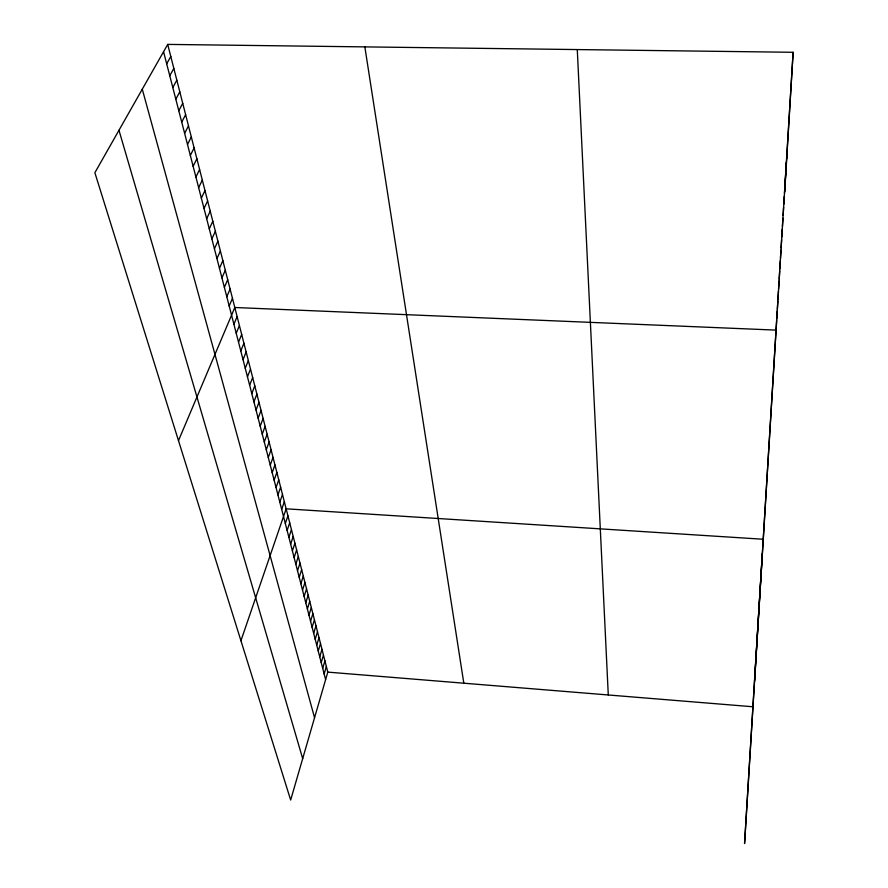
<?xml version="1.0" encoding="UTF-8"?>
<svg xmlns="http://www.w3.org/2000/svg" width="888" height="888" viewBox="0 0 888 888"><rect width="100%" height="100%" fill="white"/><g stroke="black" fill="none" stroke-linecap="round" stroke-linejoin="round"><path stroke-width="1.33" d="M762.304 553.635L744.566 843.6L793.128 52.292L167.71 44.4L94.872 172.716L290.665 800.033L327.794 672.116L167.71 44.4M754.567 681.196L776.045 330.114L234.809 307.503L178.488 440.626M776.134 328.782L776.645 320.513M776.734 319.07L777.233 310.811M777.344 309.246L777.844 300.988M777.955 299.3L778.454 291.053M778.565 289.244L779.076 281.008M779.198 279.065L779.697 270.84M779.831 268.775L780.33 260.55M780.474 258.353L780.963 250.139M781.118 247.808L781.618 239.616M781.773 237.14L782.273 228.949M782.439 226.34L782.939 218.171M783.105 215.407L783.605 207.248M783.793 204.351L784.282 196.204M784.481 193.151L784.97 185.015M785.181 181.807L785.669 173.693M785.88 170.329L786.368 162.238M786.601 158.697L787.09 150.627M784.715 191.497L793.128 52.292M324.164 674.014L326.362 666.488M322.699 668.353L324.919 660.816M321.223 662.637L323.454 655.1M319.736 656.876L321.989 649.328M318.237 651.071L320.501 643.511M316.727 645.21L319.003 637.64M315.207 639.293L317.493 631.723M313.664 633.333L315.973 625.751M312.11 627.317L314.441 619.735M310.545 621.256L312.887 613.664M308.969 615.14L311.322 607.536M307.381 608.968L309.746 601.354M305.772 602.741L308.158 595.127M304.151 596.459L306.56 588.833M302.508 590.12L304.939 582.495M300.866 583.727L303.308 576.09M299.201 577.278L301.665 569.63M297.513 570.773L300 563.114M295.826 564.202L298.324 556.543M294.117 557.575L296.625 549.905M292.385 550.882L294.927 543.212M290.642 544.133L293.195 536.463M288.889 537.318L291.464 529.648M287.113 530.447L289.71 522.766M285.326 523.509L287.934 515.817M240.937 640.725L286.147 508.813L763.192 539.249M281.674 509.368L284.327 501.676M279.809 502.164L282.495 494.461M277.933 494.894L280.63 487.19M276.046 487.545L278.765 479.842M274.126 480.131L276.867 472.427M272.194 472.649L274.958 464.935M270.241 465.09L273.027 457.376M268.276 457.453L271.084 449.739M266.289 449.739L269.12 442.024M264.28 441.958L267.133 434.243M262.249 434.099L265.124 426.373M260.195 426.151L263.103 418.437M258.131 418.137L261.061 410.411M256.033 410.034L258.985 402.308M253.924 401.842L256.898 394.128M251.792 393.584L254.789 385.858M249.639 385.226L252.669 377.511M247.452 376.79L250.516 369.075M245.255 368.265L248.34 360.55M243.035 359.64L246.143 351.937M240.781 350.938L243.923 343.234M238.517 342.146L241.68 334.443M236.219 333.255L239.416 325.552M233.899 324.264L237.129 316.572M229.193 306.005L232.467 298.324M226.795 296.725L230.103 289.055M224.375 287.346L227.717 279.687M221.933 277.866L225.297 270.207M219.458 268.287L222.855 260.639M216.95 258.597L220.391 250.949M214.43 248.795L217.893 241.159M211.866 238.883L215.373 231.269M209.279 228.86L212.82 221.256M206.671 218.737L210.234 211.133M204.018 208.48L207.626 200.899M201.343 198.113L204.984 190.543M198.646 187.634L202.32 180.075M195.904 177.023L199.611 169.486M193.129 166.3L196.881 158.774M190.332 155.444L194.117 147.93M187.501 144.455L191.32 136.963M184.626 133.344L188.489 125.874M181.729 122.1L185.625 114.652M178.788 110.723L182.728 103.285M175.824 99.201L179.798 91.797M172.816 87.546L176.834 80.164M169.763 75.746L173.826 68.387M166.689 63.803L170.796 56.466M327.794 672.116L752.891 706.759M118.97 130.258L302.686 758.63M142.28 89.2L314.552 717.726M163.559 51.715L325.619 679.631M364.846 46.886L463.814 683.205M577.278 49.562L608.28 694.971"/></g></svg>
